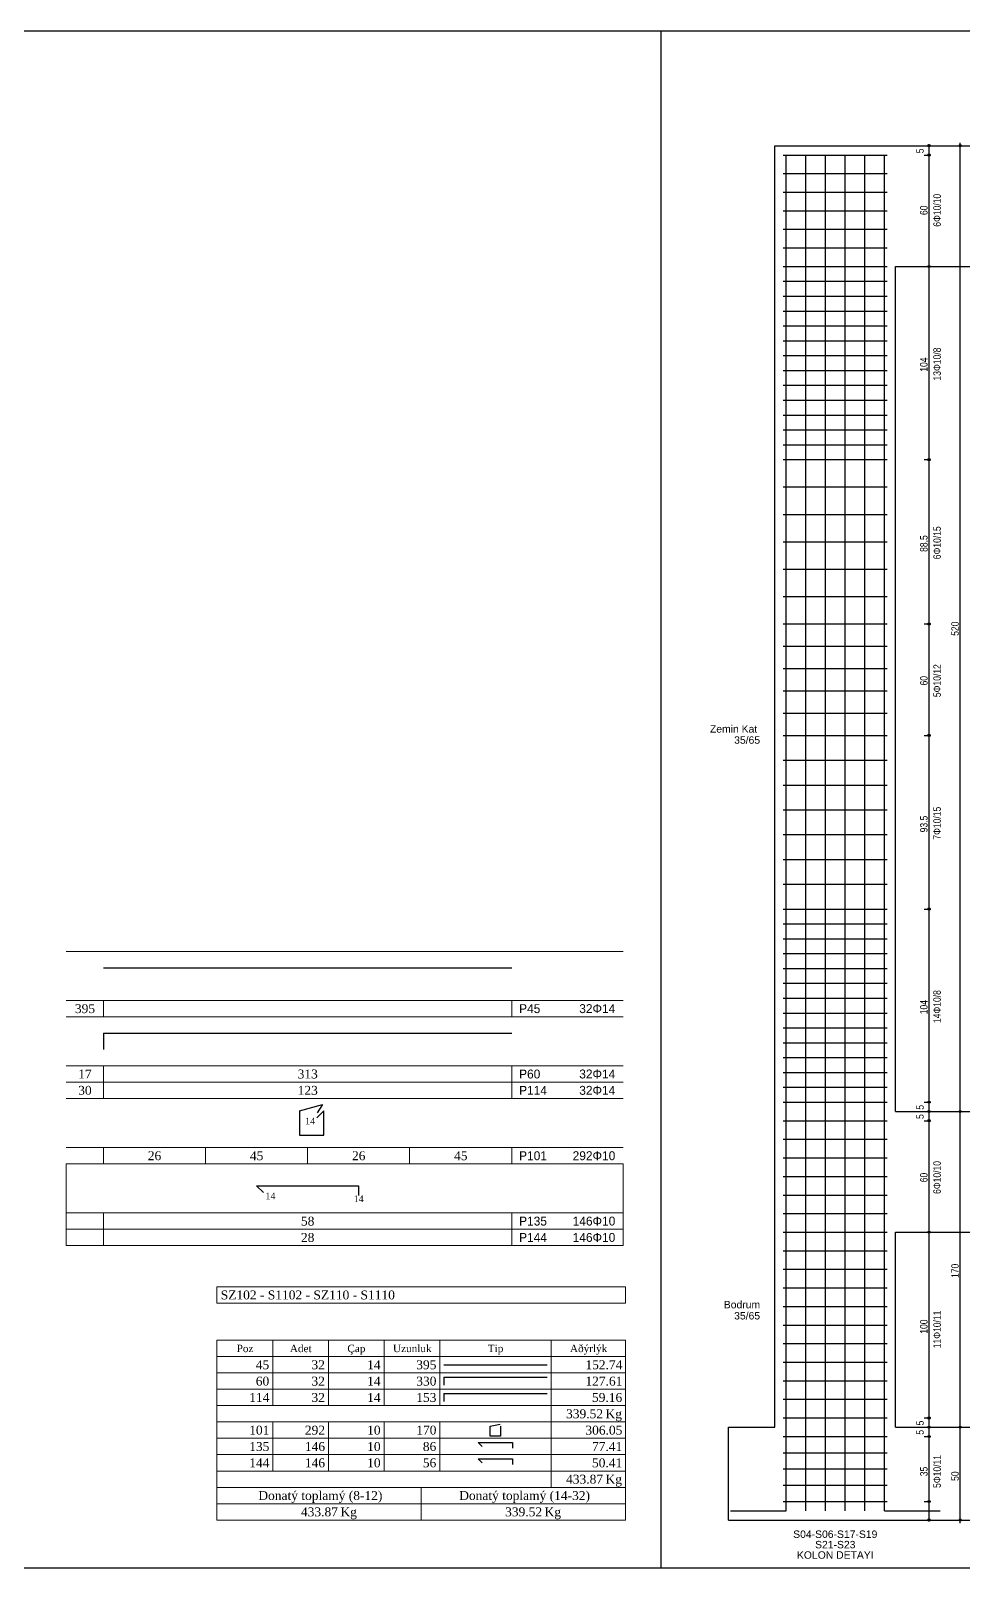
# Model space of a CAD drawing. Header units: metres. Extents: x 419734 to 420376, y 4564732 to 4565123.
# Drawn here: x 419831.16 to 419856.28, y 4564924.57 to 4564965.96 of the extents above; entities that cross this region are included whole.
import ezdxf

# ---------------------------------------------------------------- set-up
doc = ezdxf.new("R2010")
doc.units = ezdxf.units.M
for name, color, linetype in [('Standart', 7, 'Continuous'), ('SW_DIM', 33, 'Continuous'), ('SW_MAGRONE', 2, 'Continuous'), ('SW_REINFORCEMENT', 7, 'Continuous'), ('SW_TXT_TESTI', 1, 'Continuous')]:
    doc.layers.add(name, color=color, linetype=linetype)
doc.styles.add('arial_1_18', font='arial.ttf', dxfattribs={"height": 0.2})
doc.styles.add('SWS', font='ARIALN.TTF')
doc.styles.add('symbol_1_18', font='symbol.ttf', dxfattribs={"height": 0.2})
doc.styles.add('times new roman_1_18', font='times.ttf', dxfattribs={"height": 0.2})

msp = doc.modelspace()

# ---------------------------------------------------------------- linework, layer by layer
at = {"layer": 'Standart', "color": 171, "linetype": 'Continuous', "lineweight": -3}
for points in [[(419806.01166, 4564965.96418), (420065.81052, 4564965.96418)], [(419848.14694, 4564924.57015), (419848.14694, 4564965.96418)], [(420065.81052, 4564924.57015), (419806.01166, 4564924.57015)]]:
    msp.add_lwpolyline(points, dxfattribs=at)
at = {"layer": 'Standart', "color": 1, "linetype": 'Continuous', "lineweight": 5}
for points in [[(419832.11764, 4564941.17687), (419847.11764, 4564941.17687)], [(419832.11764, 4564939.85687), (419847.11764, 4564939.85687)], [(419833.11764, 4564939.85687), (419833.11764, 4564939.41687)], [(419844.11764, 4564939.85687), (419844.11764, 4564939.41687)], [(419832.11764, 4564939.41687), (419847.11764, 4564939.41687)], [(419832.11764, 4564938.09687), (419847.11764, 4564938.09687)], [(419833.11764, 4564938.09687), (419833.11764, 4564937.21687)], [(419844.11764, 4564938.09687), (419844.11764, 4564937.21687)], [(419832.11764, 4564937.65687), (419847.11764, 4564937.65687)], [(419832.11764, 4564937.21687), (419847.11764, 4564937.21687)], [(419832.11764, 4564935.89687), (419847.11764, 4564935.89687)], [(419833.11764, 4564935.89687), (419833.11764, 4564935.45687)], [(419835.86764, 4564935.89687), (419835.86764, 4564935.45687)], [(419838.61764, 4564935.89687), (419838.61764, 4564935.45687)], [(419841.36764, 4564935.89687), (419841.36764, 4564935.45687)], [(419844.11764, 4564935.89687), (419844.11764, 4564935.45687)], [(419832.11764, 4564935.45687), (419847.11764, 4564935.45687)], [(419832.11764, 4564935.45687), (419832.11764, 4564933.25687)], [(419847.11764, 4564935.45687), (419847.11764, 4564933.25687)], [(419832.11764, 4564934.13687), (419847.11764, 4564934.13687)], [(419833.11764, 4564934.13687), (419833.11764, 4564933.25687)], [(419844.11764, 4564934.13687), (419844.11764, 4564933.25687)], [(419832.11764, 4564933.69687), (419847.11764, 4564933.69687)], [(419832.11764, 4564933.25687), (419847.11764, 4564933.25687)], [(419836.17897, 4564931.70819), (419836.17897, 4564932.14819)], [(419836.17897, 4564932.14819), (419847.17897, 4564932.14819)], [(419847.17897, 4564932.14819), (419847.17897, 4564931.70819)], [(419847.17897, 4564931.70819), (419836.17897, 4564931.70819)], [(419836.17897, 4564930.70819), (419847.17897, 4564930.70819)], [(419836.17897, 4564930.70819), (419836.17897, 4564925.86819)], [(419837.67897, 4564930.70819), (419837.67897, 4564928.94819)], [(419839.17897, 4564930.70819), (419839.17897, 4564928.94819)], [(419840.67897, 4564930.70819), (419840.67897, 4564928.94819)], [(419842.17897, 4564930.70819), (419842.17897, 4564928.94819)], [(419845.17897, 4564930.70819), (419845.17897, 4564926.74819)], [(419847.17897, 4564930.70819), (419847.17897, 4564925.86819)], [(419836.17897, 4564930.26819), (419847.17897, 4564930.26819)], [(419836.17897, 4564929.82819), (419847.17897, 4564929.82819)], [(419836.17897, 4564929.38819), (419847.17897, 4564929.38819)], [(419836.17897, 4564928.94819), (419847.17897, 4564928.94819)], [(419836.17897, 4564928.50819), (419847.17897, 4564928.50819)], [(419837.67897, 4564928.50819), (419837.67897, 4564927.18819)], [(419839.17897, 4564928.50819), (419839.17897, 4564927.18819)], [(419840.67897, 4564928.50819), (419840.67897, 4564927.18819)], [(419842.17897, 4564928.50819), (419842.17897, 4564927.18819)], [(419836.17897, 4564928.06819), (419847.17897, 4564928.06819)], [(419836.17897, 4564927.62819), (419847.17897, 4564927.62819)], [(419836.17897, 4564927.18819), (419847.17897, 4564927.18819)], [(419836.17897, 4564926.74819), (419847.17897, 4564926.74819)], [(419841.67897, 4564926.74819), (419841.67897, 4564925.86819)], [(419836.17897, 4564926.30819), (419847.17897, 4564926.30819)], [(419836.17897, 4564925.86819), (419847.17897, 4564925.86819)]]:
    msp.add_lwpolyline(points, dxfattribs=at)
at = {"layer": 'SW_DIM', "ltscale": 0.5}
for points in [[(419856.19912, 4564925.78819), (419856.19912, 4564962.94819)], [(419855.22912, 4564962.86819), (419855.40912, 4564962.86819)], [(419855.22912, 4564962.61819), (419855.40912, 4564962.61819)], [(419855.35912, 4564925.82819), (419855.35912, 4564962.90819)], [(419856.06912, 4564962.86819), (419856.24912, 4564962.86819)], [(419855.22912, 4564959.61819), (419855.40912, 4564959.61819)], [(419855.22912, 4564954.41819), (419855.40912, 4564954.41819)], [(419855.22912, 4564949.99319), (419855.40912, 4564949.99319)], [(419855.22912, 4564946.99319), (419855.40912, 4564946.99319)], [(419855.22912, 4564942.31819), (419855.40912, 4564942.31819)], [(419855.22912, 4564937.11819), (419855.40912, 4564937.11819)], [(419855.22912, 4564936.86819), (419855.40912, 4564936.86819)], [(419856.06912, 4564936.86819), (419856.24912, 4564936.86819)], [(419855.22912, 4564936.61819), (419855.40912, 4564936.61819)], [(419855.22912, 4564933.61819), (419855.40912, 4564933.61819)], [(419855.22912, 4564928.61819), (419855.40912, 4564928.61819)], [(419855.22912, 4564928.36819), (419855.40912, 4564928.36819)], [(419856.06912, 4564928.36819), (419856.24912, 4564928.36819)], [(419855.22912, 4564928.11819), (419855.40912, 4564928.11819)], [(419855.22912, 4564926.36819), (419855.40912, 4564926.36819)], [(419855.22912, 4564925.86819), (419855.40912, 4564925.86819)], [(419856.06912, 4564925.86819), (419856.24912, 4564925.86819)]]:
    msp.add_lwpolyline(points, dxfattribs=at)
for centre in [(419855.35912, 4564962.86819), (419855.35912, 4564962.61819), (419856.19912, 4564962.86819), (419855.35912, 4564959.61819), (419855.35912, 4564954.41819), (419855.35912, 4564949.99319), (419855.35912, 4564946.99319), (419855.35912, 4564942.31819), (419855.35912, 4564937.11819), (419855.35912, 4564936.86819), (419856.19912, 4564936.86819), (419855.35912, 4564936.61819), (419855.35912, 4564933.61819), (419855.35912, 4564928.61819), (419855.35912, 4564928.36819), (419856.19912, 4564928.36819), (419855.35912, 4564928.11819), (419855.35912, 4564926.36819), (419855.35912, 4564925.86819), (419856.19912, 4564925.86819)]:
    msp.add_circle(centre, 0.03, dxfattribs=at)
at = {"layer": 'SW_MAGRONE'}
for points in [[(419851.20911, 4564928.3682), (419851.20911, 4564962.86819)], [(419851.20911, 4564962.86819), (419858.45912, 4564962.86819)], [(419854.45912, 4564959.61818), (419858.45912, 4564959.61818)], [(419854.45912, 4564936.8682), (419854.45912, 4564959.61818)], [(419854.45912, 4564936.8682), (419858.45912, 4564936.8682)], [(419854.45912, 4564928.3682), (419854.45912, 4564933.61818)], [(419854.45912, 4564933.61818), (419858.45912, 4564933.61818)], [(419849.95911, 4564928.3682), (419851.20911, 4564928.3682)], [(419849.95911, 4564925.86819), (419849.95911, 4564928.3682)], [(419854.45912, 4564928.3682), (419857.45912, 4564928.3682)], [(419849.95911, 4564925.86819), (419857.45912, 4564925.86819)]]:
    msp.add_lwpolyline(points, dxfattribs=at)
at = {"layer": 'SW_REINFORCEMENT', "color": 7, "ltscale": 0.05, "flags": 128}
for points in [[(419851.43412, 4564962.61819), (419854.23412, 4564962.61819)], [(419851.50912, 4564926.11819), (419851.50912, 4564962.61819)], [(419852.03912, 4564926.11819), (419852.03912, 4564962.61819)], [(419852.56912, 4564926.11819), (419852.56912, 4564962.61819)], [(419853.09912, 4564926.11819), (419853.09912, 4564962.61819)], [(419853.62912, 4564926.11819), (419853.62912, 4564962.61819)], [(419854.15912, 4564926.11819), (419854.15912, 4564962.61819)], [(419851.43412, 4564962.11819), (419854.23412, 4564962.11819)], [(419851.43412, 4564961.61819), (419854.23412, 4564961.61819)], [(419851.43412, 4564961.11819), (419854.23412, 4564961.11819)], [(419851.43412, 4564960.61819), (419854.23412, 4564960.61819)], [(419851.43412, 4564960.11819), (419854.23412, 4564960.11819)], [(419851.43412, 4564959.61819), (419854.23412, 4564959.61819)], [(419851.43412, 4564959.21819), (419854.23412, 4564959.21819)], [(419851.43412, 4564958.81819), (419854.23412, 4564958.81819)], [(419851.43412, 4564958.41819), (419854.23412, 4564958.41819)], [(419851.43412, 4564958.01819), (419854.23412, 4564958.01819)], [(419851.43412, 4564957.61819), (419854.23412, 4564957.61819)], [(419851.43412, 4564957.21819), (419854.23412, 4564957.21819)], [(419851.43412, 4564956.81819), (419854.23412, 4564956.81819)], [(419851.43412, 4564956.41819), (419854.23412, 4564956.41819)], [(419851.43412, 4564956.01819), (419854.23412, 4564956.01819)], [(419851.43412, 4564955.61819), (419854.23412, 4564955.61819)], [(419851.43412, 4564955.21819), (419854.23412, 4564955.21819)], [(419851.43412, 4564954.81819), (419854.23412, 4564954.81819)], [(419851.43412, 4564954.41819), (419854.23412, 4564954.41819)], [(419851.43412, 4564953.68069), (419854.23412, 4564953.68069)], [(419851.43412, 4564952.94319), (419854.23412, 4564952.94319)], [(419851.43412, 4564952.20569), (419854.23412, 4564952.20569)], [(419851.43412, 4564951.46819), (419854.23412, 4564951.46819)], [(419851.43412, 4564950.73069), (419854.23412, 4564950.73069)], [(419851.43412, 4564949.99319), (419854.23412, 4564949.99319)], [(419851.43412, 4564949.39319), (419854.23412, 4564949.39319)], [(419851.43412, 4564948.79319), (419854.23412, 4564948.79319)], [(419851.43412, 4564948.19319), (419854.23412, 4564948.19319)], [(419851.43412, 4564947.59319), (419854.23412, 4564947.59319)], [(419851.43412, 4564946.99319), (419854.23412, 4564946.99319)], [(419851.43412, 4564946.32533), (419854.23412, 4564946.32533)], [(419851.43412, 4564945.65748), (419854.23412, 4564945.65748)], [(419851.43412, 4564944.98962), (419854.23412, 4564944.98962)], [(419851.43412, 4564944.32176), (419854.23412, 4564944.32176)], [(419851.43412, 4564943.65391), (419854.23412, 4564943.65391)], [(419851.43412, 4564942.98605), (419854.23412, 4564942.98605)], [(419851.43412, 4564942.31819), (419854.23412, 4564942.31819)], [(419851.43412, 4564941.91819), (419854.23412, 4564941.91819)], [(419851.43412, 4564941.51819), (419854.23412, 4564941.51819)], [(419851.43412, 4564941.11819), (419854.23412, 4564941.11819)], [(419833.11764, 4564940.73687), (419844.11764, 4564940.73687)], [(419851.43412, 4564940.71819), (419854.23412, 4564940.71819)], [(419851.43412, 4564940.31819), (419854.23412, 4564940.31819)], [(419851.43412, 4564939.91819), (419854.23412, 4564939.91819)], [(419851.43412, 4564939.51819), (419854.23412, 4564939.51819)], [(419833.11764, 4564938.97687), (419844.11764, 4564938.97687)], [(419833.11764, 4564938.97687), (419833.11764, 4564938.53687)], [(419851.43412, 4564939.11819), (419854.23412, 4564939.11819)], [(419851.43412, 4564938.71819), (419854.23412, 4564938.71819)], [(419851.43412, 4564938.31819), (419854.23412, 4564938.31819)], [(419851.43412, 4564937.91819), (419854.23412, 4564937.91819)], [(419851.43412, 4564937.51819), (419854.23412, 4564937.51819)], [(419838.39764, 4564936.88687), (419839.02464, 4564937.05187)], [(419838.39764, 4564936.88687), (419838.39764, 4564936.22687)], [(419839.05764, 4564936.88687), (419838.87097, 4564936.70019)], [(419839.02464, 4564937.05187), (419838.87322, 4564936.83561)], [(419839.05764, 4564936.22687), (419839.05764, 4564936.88687)], [(419851.43412, 4564937.11819), (419854.23412, 4564937.11819)], [(419851.43412, 4564936.61819), (419854.23412, 4564936.61819)], [(419838.39764, 4564936.22687), (419839.05764, 4564936.22687)], [(419851.43412, 4564936.11819), (419854.23412, 4564936.11819)], [(419851.43412, 4564935.61819), (419854.23412, 4564935.61819)], [(419837.24264, 4564934.8702), (419839.99264, 4564934.8702)], [(419837.24264, 4564934.8702), (419837.42932, 4564934.68352)], [(419839.99264, 4564934.8702), (419839.99264, 4564934.6062)], [(419851.43412, 4564935.11819), (419854.23412, 4564935.11819)], [(419851.43412, 4564934.61819), (419854.23412, 4564934.61819)], [(419851.43412, 4564934.11819), (419854.23412, 4564934.11819)], [(419851.43412, 4564933.61819), (419854.23412, 4564933.61819)], [(419851.43412, 4564933.11819), (419854.23412, 4564933.11819)], [(419851.43412, 4564932.61819), (419854.23412, 4564932.61819)], [(419851.43412, 4564932.11819), (419854.23412, 4564932.11819)], [(419851.43412, 4564931.61819), (419854.23412, 4564931.61819)], [(419851.43412, 4564931.11819), (419854.23412, 4564931.11819)], [(419851.43412, 4564930.61819), (419854.23412, 4564930.61819)], [(419842.28897, 4564930.04819), (419845.06897, 4564930.04819)], [(419851.43412, 4564930.11819), (419854.23412, 4564930.11819)], [(419842.28897, 4564929.71819), (419845.06897, 4564929.71819)], [(419842.28897, 4564929.71819), (419842.28897, 4564929.49819)], [(419851.43412, 4564929.61819), (419854.23412, 4564929.61819)], [(419842.28897, 4564929.27819), (419845.06897, 4564929.27819)], [(419842.28897, 4564929.27819), (419842.28897, 4564929.05819)], [(419851.43412, 4564929.11819), (419854.23412, 4564929.11819)], [(419851.43412, 4564928.61819), (419854.23412, 4564928.61819)], [(419843.54147, 4564928.39819), (419843.8096, 4564928.45319)], [(419843.54147, 4564928.12319), (419843.54147, 4564928.39819)], [(419843.81647, 4564928.39819), (419843.81647, 4564928.12319)], [(419843.21564, 4564927.95819), (419844.1423, 4564927.95819)], [(419843.21564, 4564927.95819), (419843.32564, 4564927.84819)], [(419843.81647, 4564928.12319), (419843.54147, 4564928.12319)], [(419844.1423, 4564927.95819), (419844.1423, 4564927.80309)], [(419851.43412, 4564928.11819), (419854.23412, 4564928.11819)], [(419843.21564, 4564927.51819), (419844.1423, 4564927.51819)], [(419843.21564, 4564927.51819), (419843.32564, 4564927.40819)], [(419844.1423, 4564927.51819), (419844.1423, 4564927.36309)], [(419851.43412, 4564927.68069), (419854.23412, 4564927.68069)], [(419851.43412, 4564927.24319), (419854.23412, 4564927.24319)], [(419851.43412, 4564926.80569), (419854.23412, 4564926.80569)], [(419850.00912, 4564926.11819), (419851.50912, 4564926.11819)], [(419851.43412, 4564926.36819), (419854.23412, 4564926.36819)], [(419854.15912, 4564926.11819), (419855.65912, 4564926.11819)]]:
    msp.add_lwpolyline(points, dxfattribs=at)

# ---------------------------------------------------------------- texts
at = {"layer": 'Standart', "color": 1, "linetype": 'Continuous', "lineweight": -3, "style": 'arial_1_18'}
for s, p in [('Zemin Kat ', (419849.4581, 4564947.06819)), ('35/65', (419850.1099, 4564946.76819)), ('Bodrum', (419849.83096, 4564931.56819)), ('35/65', (419850.1099, 4564931.26819)), ('S04-S06-S17-S19', (419851.70058, 4564925.38668)), ('S21-S23', (419852.29059, 4564925.10668)), ('KOLON DETAYI', (419851.80214, 4564924.82668))]:
    msp.add_text(s, height=0.2, dxfattribs=at).set_placement(p)
at = {"layer": 'Standart', "color": 254, "linetype": 'Continuous', "lineweight": -3, "style": 'times new roman_1_18'}
for s, height, p in [('395', 0.24, (419832.35133, 4564939.51687)), ('17', 0.24, (419832.4401, 4564937.75687)), ('313', 0.24, (419838.35133, 4564937.75687)), ('30', 0.24, (419832.4401, 4564937.31687)), ('123', 0.24, (419838.35133, 4564937.31687)), ('14', 0.18, (419838.55113, 4564936.52019)), ('26', 0.24, (419834.3151, 4564935.55687)), ('45', 0.24, (419837.0651, 4564935.55687)), ('26', 0.24, (419839.8151, 4564935.55687)), ('45', 0.24, (419842.5651, 4564935.55687)), ('14', 0.18, (419837.48284, 4564934.50352)), ('14', 0.18, (419839.85949, 4564934.4262)), ('58', 0.24, (419838.4401, 4564933.79687)), ('28', 0.24, (419838.4401, 4564933.35687))]:
    msp.add_text(s, height=height, dxfattribs=at).set_placement(p)
at = {"layer": 'Standart', "color": 5, "linetype": 'Continuous', "lineweight": -3}
for s, style, p in [('R45', 'symbol_1_18', (419844.31764, 4564939.51687)), ('32F14', 'symbol_1_18', (419845.93721, 4564939.51687)), ('R60', 'symbol_1_18', (419844.31764, 4564937.75687)), ('32F14', 'symbol_1_18', (419845.93721, 4564937.75687)), ('R114', 'symbol_1_18', (419844.31764, 4564937.31687)), ('32F14', 'symbol_1_18', (419845.93721, 4564937.31687)), ('R101', 'symbol_1_18', (419844.31764, 4564935.55687)), ('292F10', 'symbol_1_18', (419845.75982, 4564935.55687)), ('R135', 'symbol_1_18', (419844.31764, 4564933.79687)), ('146F10', 'symbol_1_18', (419845.75982, 4564933.79687)), ('R144', 'symbol_1_18', (419844.31764, 4564933.35687)), ('146F10', 'symbol_1_18', (419845.75982, 4564933.35687)), ('SZ102 - S1102 - SZ110 - S1110', 'times new roman_1_18', (419836.27897, 4564931.80819))]:
    msp.add_text(s, height=0.24, dxfattribs=dict(at, style=style)).set_placement(p)
at = {"layer": 'Standart', "color": 5, "linetype": 'Continuous', "lineweight": 5, "style": 'times new roman_1_18'}
for s, height, p in [('Poz', 0.2, (419836.7072, 4564930.38819)), ('Adet', 0.2, (419838.14157, 4564930.38819)), ('Çap', 0.2, (419839.69084, 4564930.38819)), ('Uzunluk', 0.2, (419840.91964, 4564930.38819)), ('Tip', 0.2, (419843.47357, 4564930.38819)), ('Aðýrlýk', 0.2, (419845.68601, 4564930.38819)), ('339.52', 0.24, (419845.58209, 4564928.60819)), ('Kg', 0.24, (419846.64532, 4564928.60819)), ('433.87', 0.24, (419845.58209, 4564926.84819)), ('Kg', 0.24, (419846.64532, 4564926.84819)), ('Donatý toplamý (8-12)', 0.24, (419837.29257, 4564926.40819)), ('Donatý toplamý (14-32)', 0.24, (419842.7038, 4564926.40819)), ('433.87', 0.24, (419838.44072, 4564925.96819)), ('Kg', 0.24, (419839.50395, 4564925.96819)), ('339.52', 0.24, (419843.94072, 4564925.96819)), ('Kg', 0.24, (419845.00395, 4564925.96819))]:
    msp.add_text(s, height=height, dxfattribs=at).set_placement(p)
at = {"layer": 'Standart', "color": 254, "linetype": 'Continuous', "lineweight": 5, "style": 'times new roman_1_18'}
for s, p in [('45', (419837.22388, 4564929.92819)), ('32', (419838.72388, 4564929.92819)), ('14', (419840.22388, 4564929.92819)), ('395', (419841.54634, 4564929.92819)), ('152.74', (419846.10247, 4564929.92819)), ('60', (419837.22388, 4564929.48819)), ('32', (419838.72388, 4564929.48819)), ('14', (419840.22388, 4564929.48819)), ('330', (419841.54634, 4564929.48819)), ('127.61', (419846.10247, 4564929.48819)), ('114', (419837.04634, 4564929.04819)), ('32', (419838.72388, 4564929.04819)), ('14', (419840.22388, 4564929.04819)), ('153', (419841.54634, 4564929.04819)), ('59.16', (419846.28002, 4564929.04819)), ('101', (419837.04634, 4564928.16819)), ('292', (419838.54634, 4564928.16819)), ('10', (419840.22388, 4564928.16819)), ('170', (419841.54634, 4564928.16819)), ('306.05', (419846.10247, 4564928.16819)), ('135', (419837.04634, 4564927.72819)), ('146', (419838.54634, 4564927.72819)), ('10', (419840.22388, 4564927.72819)), ('86', (419841.72388, 4564927.72819)), ('77.41', (419846.28002, 4564927.72819)), ('144', (419837.04634, 4564927.28819)), ('146', (419838.54634, 4564927.28819)), ('10', (419840.22388, 4564927.28819)), ('56', (419841.72388, 4564927.28819)), ('50.41', (419846.28002, 4564927.28819))]:
    msp.add_text(s, height=0.24, dxfattribs=at).set_placement(p)
at = {"layer": 'SW_DIM', "ltscale": 0.5, "style": 'SWS'}
for s, p in [('5', (419855.21612, 4564962.6655)), ('60', (419855.31912, 4564961.00281)), ('104', (419855.31912, 4564956.78512)), ('88.5', (419855.31912, 4564951.93377)), ('520', (419856.15912, 4564949.67512)), ('60', (419855.31912, 4564948.33781)), ('93.5', (419855.31912, 4564944.38377)), ('104', (419855.31912, 4564939.48512)), ('5', (419855.21612, 4564936.9155)), ('5', (419855.21612, 4564936.6655)), ('60', (419855.31912, 4564934.96281)), ('170', (419856.15912, 4564932.38512)), ('100', (419855.31912, 4564930.88512)), ('5', (419855.21612, 4564928.4155)), ('5', (419855.21612, 4564928.1655)), ('35', (419855.31912, 4564927.04781)), ('50', (419856.15912, 4564926.92281))]:
    msp.add_text(s, height=0.2, rotation=90, dxfattribs=at).set_placement(p)
at = {"layer": 'SW_TXT_TESTI', "style": 'SWS'}
for s, p in [('6Φ10/10', (419855.67575, 4564960.68785)), ('13Φ10/8', (419855.67575, 4564956.54785)), ('6Φ10/15', (419855.67575, 4564951.73535)), ('5Φ10/12', (419855.67575, 4564948.02285)), ('7Φ10/15', (419855.67575, 4564944.18535)), ('14Φ10/8', (419855.67575, 4564939.24785)), ('6Φ10/10', (419855.67575, 4564934.64785)), ('11Φ10/11', (419855.67575, 4564930.49247)), ('5Φ10/11', (419855.67575, 4564926.73285))]:
    msp.add_text(s, height=0.2, rotation=90, dxfattribs=at).set_placement(p)

doc.saveas('drawing.dxf')
